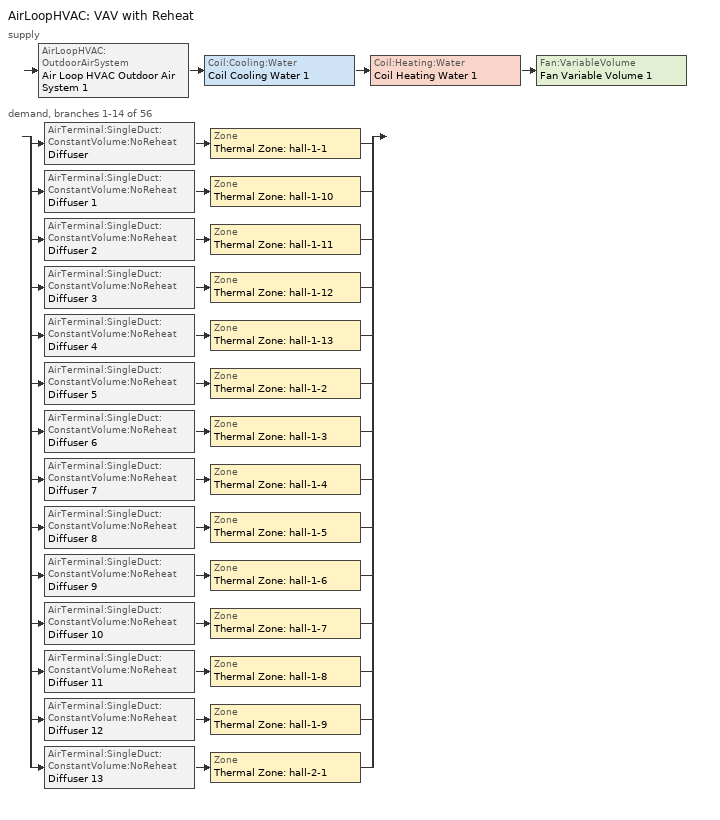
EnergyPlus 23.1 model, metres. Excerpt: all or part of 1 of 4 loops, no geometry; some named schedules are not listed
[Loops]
AirLoopHVAC 'VAV with Reheat'
 supply: AirLoopHVAC:OutdoorAirSystem 'Air Loop HVAC Outdoor Air System 1' > Coil:Cooling:Water 'Coil Cooling Water 1' > Coil:Heating:Water 'Coil Heating Water 1' > Fan:VariableVolume 'Fan Variable Volume 1'
 demand, branches 1-14 of 56: split
  | AirTerminal:SingleDuct:ConstantVolume:NoReheat 'Diffuser' > Zone 'Thermal Zone: hall-1-1'
  | AirTerminal:SingleDuct:ConstantVolume:NoReheat 'Diffuser 1' > Zone 'Thermal Zone: hall-1-10'
  | AirTerminal:SingleDuct:ConstantVolume:NoReheat 'Diffuser 2' > Zone 'Thermal Zone: hall-1-11'
  | AirTerminal:SingleDuct:ConstantVolume:NoReheat 'Diffuser 3' > Zone 'Thermal Zone: hall-1-12'
  | AirTerminal:SingleDuct:ConstantVolume:NoReheat 'Diffuser 4' > Zone 'Thermal Zone: hall-1-13'
  | AirTerminal:SingleDuct:ConstantVolume:NoReheat 'Diffuser 5' > Zone 'Thermal Zone: hall-1-2'
  | AirTerminal:SingleDuct:ConstantVolume:NoReheat 'Diffuser 6' > Zone 'Thermal Zone: hall-1-3'
  | AirTerminal:SingleDuct:ConstantVolume:NoReheat 'Diffuser 7' > Zone 'Thermal Zone: hall-1-4'
  | AirTerminal:SingleDuct:ConstantVolume:NoReheat 'Diffuser 8' > Zone 'Thermal Zone: hall-1-5'
  | AirTerminal:SingleDuct:ConstantVolume:NoReheat 'Diffuser 9' > Zone 'Thermal Zone: hall-1-6'
  | AirTerminal:SingleDuct:ConstantVolume:NoReheat 'Diffuser 10' > Zone 'Thermal Zone: hall-1-7'
  | AirTerminal:SingleDuct:ConstantVolume:NoReheat 'Diffuser 11' > Zone 'Thermal Zone: hall-1-8'
  | AirTerminal:SingleDuct:ConstantVolume:NoReheat 'Diffuser 12' > Zone 'Thermal Zone: hall-1-9'
  | AirTerminal:SingleDuct:ConstantVolume:NoReheat 'Diffuser 13' > Zone 'Thermal Zone: hall-2-1'
[AirLoopHVAC]
VAV with Reheat: Design return air flow fraction of supply air flow=1; Design supply air flow rate=Autosize
[AirTerminal:SingleDuct:ConstantVolume:NoReheat] Availability schedule=Always On Discrete hvac_library; Maximum air flow rate=Autosize
Diffuser; Diffuser 1; Diffuser 2; Diffuser 3; Diffuser 4; Diffuser 5; Diffuser 6; Diffuser 7; Diffuser 8; Diffuser 9; Diffuser 10; Diffuser 11; Diffuser 12; Diffuser 13
[Coil:Cooling:Water]
Coil Cooling Water 1: Availability schedule=Always On Discrete; Design air flow rate=Autosize; Design inlet air humidity ratio=Autosize; Design inlet air temperature=Autosize; Design inlet water temperature=Autosize; Design outlet air humidity ratio=Autosize; Design outlet air temperature=Autosize; Design water flow rate=Autosize; Heat exchanger configuration=CrossFlow; Type of analysis=SimpleAnalysis
[Coil:Heating:Water]
Coil Heating Water 1: Availability schedule=Always On Discrete; Maximum water flow rate=Autosize; Performance input method=UFactorTimesAreaAndDesignWaterFlowRate; Rated capacity=Autosize; Rated inlet air temperature=16.6; Rated inlet water temperature=82.2; Rated outlet air temperature=32.2; Rated outlet water temperature=71.1; Rated ratio for air and water convection=0.5; U factor times area value=Autosize
[Controller:MechanicalVentilation]
Controller Mechanical Ventilation 1: Availability schedule=Always On Discrete; Demand controlled ventilation=No; System outdoor air method=ZoneSum; Zone or zonelist name 1=Thermal Zone: hall-1-1; Design specification outdoor air object name 1=189.1-2009 - Office - WholeBuilding - Lg Office - CZ4-8 Ventilation; Design specification zone air distribution object name 1=Thermal Zone: hall-1-1 Design Spec Zone Air Dist; Zone or zonelist name 2=Thermal Zone: hall-1-10; Design specification outdoor air object name 2=189.1-2009 - Office - WholeBuilding - Lg Office - CZ4-8 Ventilation; Design specification zone air distribution object name 2=Thermal Zone: hall-1-10 Design Spec Zone Air Dist; Zone or zonelist name 3=Thermal Zone: hall-1-11; Design specification outdoor air object name 3=189.1-2009 - Office - WholeBuilding - Lg Office - CZ4-8 Ventilation; Design specification zone air distribution object name 3=Thermal Zone: hall-1-11 Design Spec Zone Air Dist; Zone or zonelist name 4=Thermal Zone: hall-1-12; Design specification outdoor air object name 4=189.1-2009 - Office - WholeBuilding - Lg Office - CZ4-8 Ventilation; Design specification zone air distribution object name 4=Thermal Zone: hall-1-12 Design Spec Zone Air Dist; Zone or zonelist name 5=Thermal Zone: hall-1-13; Design specification outdoor air object name 5=189.1-2009 - Office - WholeBuilding - Lg Office - CZ4-8 Ventilation; Design specification zone air distribution object name 5=Thermal Zone: hall-1-13 Design Spec Zone Air Dist; Zone or zonelist name 6=Thermal Zone: hall-1-2; Design specification outdoor air object name 6=189.1-2009 - Office - WholeBuilding - Lg Office - CZ4-8 Ventilation; Design specification zone air distribution object name 6=Thermal Zone: hall-1-2 Design Spec Zone Air Dist; Zone or zonelist name 7=Thermal Zone: hall-1-3; Design specification outdoor air object name 7=189.1-2009 - Office - WholeBuilding - Lg Office - CZ4-8 Ventilation; Design specification zone air distribution object name 7=Thermal Zone: hall-1-3 Design Spec Zone Air Dist; Zone or zonelist name 8=Thermal Zone: hall-1-4; Design specification outdoor air object name 8=189.1-2009 - Office - WholeBuilding - Lg Office - CZ4-8 Ventilation; Design specification zone air distribution object name 8=Thermal Zone: hall-1-4 Design Spec Zone Air Dist; Zone or zonelist name 9=Thermal Zone: hall-1-5; Design specification outdoor air object name 9=189.1-2009 - Office - WholeBuilding - Lg Office - CZ4-8 Ventilation; Design specification zone air distribution object name 9=Thermal Zone: hall-1-5 Design Spec Zone Air Dist; Zone or zonelist name 10=Thermal Zone: hall-1-6; Design specification outdoor air object name 10=189.1-2009 - Office - WholeBuilding - Lg Office - CZ4-8 Ventilation; Design specification zone air distribution object name 10=Thermal Zone: hall-1-6 Design Spec Zone Air Dist; Zone or zonelist name 11=Thermal Zone: hall-1-7; Design specification outdoor air object name 11=189.1-2009 - Office - WholeBuilding - Lg Office - CZ4-8 Ventilation; Design specification zone air distribution object name 11=Thermal Zone: hall-1-7 Design Spec Zone Air Dist; Zone or zonelist name 12=Thermal Zone: hall-1-8; Design specification outdoor air object name 12=189.1-2009 - Office - WholeBuilding - Lg Office - CZ4-8 Ventilation; Design specification zone air distribution object name 12=Thermal Zone: hall-1-8 Design Spec Zone Air Dist; Zone or zonelist name 13=Thermal Zone: hall-1-9; Design specification outdoor air object name 13=189.1-2009 - Office - WholeBuilding - Lg Office - CZ4-8 Ventilation; Design specification zone air distribution object name 13=Thermal Zone: hall-1-9 Design Spec Zone Air Dist; Zone or zonelist name 14=Thermal Zone: hall-2-1; Design specification outdoor air object name 14=189.1-2009 - Office - WholeBuilding - Lg Office - CZ4-8 Ventilation; Design specification zone air distribution object name 14=Thermal Zone: hall-2-1 Design Spec Zone Air Dist; Zone or zonelist name 15=Thermal Zone: hall-2-2; Design specification outdoor air object name 15=189.1-2009 - Office - WholeBuilding - Lg Office - CZ4-8 Ventilation; Design specification zone air distribution object name 15=Thermal Zone: hall-2-2 Design Spec Zone Air Dist; Zone or zonelist name 16=Thermal Zone: hall-2-3; Design specification outdoor air object name 16=189.1-2009 - Office - WholeBuilding - Lg Office - CZ4-8 Ventilation; Design specification zone air distribution object name 16=Thermal Zone: hall-2-3 Design Spec Zone Air Dist; Zone or zonelist name 17=Thermal Zone: hall-3-1; Design specification outdoor air object name 17=189.1-2009 - Office - WholeBuilding - Lg Office - CZ4-8 Ventilation; Design specification zone air distribution object name 17=Thermal Zone: hall-3-1 Design Spec Zone Air Dist; Zone or zonelist name 18=Thermal Zone: hall-3-2; Design specification outdoor air object name 18=189.1-2009 - Office - WholeBuilding - Lg Office - CZ4-8 Ventilation; Design specification zone air distribution object name 18=Thermal Zone: hall-3-2 Design Spec Zone Air Dist; Zone or zonelist name 19=Thermal Zone: hall-3-3; Design specification outdoor air object name 19=189.1-2009 - Office - WholeBuilding - Lg Office - CZ4-8 Ventilation; Design specification zone air distribution object name 19=Thermal Zone: hall-3-3 Design Spec Zone Air Dist; Zone or zonelist name 20=Thermal Zone: hall-4-1; Design specification outdoor air object name 20=189.1-2009 - Office - WholeBuilding - Lg Office - CZ4-8 Ventilation; Design specification zone air distribution object name 20=Thermal Zone: hall-4-1 Design Spec Zone Air Dist; Zone or zonelist name 21=Thermal Zone: hall-4-2; Design specification outdoor air object name 21=189.1-2009 - Office - WholeBuilding - Lg Office - CZ4-8 Ventilation; Design specification zone air distribution object name 21=Thermal Zone: hall-4-2 Design Spec Zone Air Dist; Zone or zonelist name 22=Thermal Zone: hall-4-3; Design specification outdoor air object name 22=189.1-2009 - Office - WholeBuilding - Lg Office - CZ4-8 Ventilation; Design specification zone air distribution object name 22=Thermal Zone: hall-4-3 Design Spec Zone Air Dist; Zone or zonelist name 23=Thermal Zone: hall-4-4; Design specification outdoor air object name 23=189.1-2009 - Office - WholeBuilding - Lg Office - CZ4-8 Ventilation; Design specification zone air distribution object name 23=Thermal Zone: hall-4-4 Design Spec Zone Air Dist; Zone or zonelist name 24=Thermal Zone: P1-1-commerce 1; Design specification outdoor air object name 24=Retail Retail Ventilation; Design specification zone air distribution object name 24=Thermal Zone: P1-1-commerce 1 Design Spec Zone Air Dist; Zone or zonelist name 25=Thermal Zone: P1-1-dining 1; Design specification outdoor air object name 25=Office Dining Ventilation; Design specification zone air distribution object name 25=Thermal Zone: P1-1-dining 1 Design Spec Zone Air Dist; Zone or zonelist name 26=Thermal Zone: P1-1-office 1; Design specification outdoor air object name 26=189.1-2009 - Office - ClosedOffice - CZ4-8 Ventilation; Design specification zone air distribution object name 26=Thermal Zone: P1-1-office 1 Design Spec Zone Air Dist; Zone or zonelist name 27=Thermal Zone: P1-1-office 2; Design specification outdoor air object name 27=189.1-2009 - Office - ClosedOffice - CZ4-8 Ventilation; Design specification zone air distribution object name 27=Thermal Zone: P1-1-office 2 Design Spec Zone Air Dist; Zone or zonelist name 28=Thermal Zone: P1-10-restroom 1; Design specification outdoor air object name 28=189.1-2009 - Office - Restroom - CZ4-8 Ventilation; Design specification zone air distribution object name 28=Thermal Zone: P1-10-restroom 1 Design Spec Zone Air Dist; Zone or zonelist name 29=Thermal Zone: P1-11-commerce 1; Design specification outdoor air object name 29=Retail Retail Ventilation; Design specification zone air distribution object name 29=Thermal Zone: P1-11-commerce 1 Design Spec Zone Air Dist; Zone or zonelist name 30=Thermal Zone: P1-11-commerce 2; Design specification outdoor air object name 30=Retail Retail Ventilation; Design specification zone air distribution object name 30=Thermal Zone: P1-11-commerce 2 Design Spec Zone Air Dist; Zone or zonelist name 31=Thermal Zone: P1-11-office 1; Design specification outdoor air object name 31=189.1-2009 - Office - ClosedOffice - CZ4-8 Ventilation; Design specification zone air distribution object name 31=Thermal Zone: P1-11-office 1 Design Spec Zone Air Dist; Zone or zonelist name 32=Thermal Zone: P1-11-office 2; Design specification outdoor air object name 32=189.1-2009 - Office - ClosedOffice - CZ4-8 Ventilation; Design specification zone air distribution object name 32=Thermal Zone: P1-11-office 2 Design Spec Zone Air Dist; Zone or zonelist name 33=Thermal Zone: P1-2-breakroom 1; Design specification outdoor air object name 33=189.1-2009 - Office - WholeBuilding - Lg Office - CZ4-8 Ventilation; Design specification zone air distribution object name 33=Thermal Zone: P1-2-breakroom 1 Design Spec Zone Air Dist; Zone or zonelist name 34=Thermal Zone: P1-2-dining 1; Design specification outdoor air object name 34=Office Dining Ventilation; Design specification zone air distribution object name 34=Thermal Zone: P1-2-dining 1 Design Spec Zone Air Dist; Zone or zonelist name 35=Thermal Zone: P1-2-restroom 1; Design specification outdoor air object name 35=189.1-2009 - Office - Restroom - CZ4-8 Ventilation; Design specification zone air distribution object name 35=Thermal Zone: P1-2-restroom 1 Design Spec Zone Air Dist; Zone or zonelist name 36=Thermal Zone: P1-3-commerce 1; Design specification outdoor air object name 36=Retail Retail Ventilation; Design specification zone air distribution object name 36=Thermal Zone: P1-3-commerce 1 Design Spec Zone Air Dist; Zone or zonelist name 37=Thermal Zone: P1-4-commerce 1; Design specification outdoor air object name 37=Retail Retail Ventilation; Design specification zone air distribution object name 37=Thermal Zone: P1-4-commerce 1 Design Spec Zone Air Dist; Zone or zonelist name 38=Thermal Zone: P1-4-dining 1; Design specification outdoor air object name 38=Office Dining Ventilation; Design specification zone air distribution object name 38=Thermal Zone: P1-4-dining 1 Design Spec Zone Air Dist; Zone or zonelist name 39=Thermal Zone: P1-5-commerce 1; Design specification outdoor air object name 39=Retail Retail Ventilation; Design specification zone air distribution object name 39=Thermal Zone: P1-5-commerce 1 Design Spec Zone Air Dist; Zone or zonelist name 40=Thermal Zone: P1-6-commerce 1; Design specification outdoor air object name 40=Retail Retail Ventilation; Design specification zone air distribution object name 40=Thermal Zone: P1-6-commerce 1 Design Spec Zone Air Dist; Zone or zonelist name 41=Thermal Zone: P1-7-dining 1; Design specification outdoor air object name 41=Office Dining Ventilation; Design specification zone air distribution object name 41=Thermal Zone: P1-7-dining 1 Design Spec Zone Air Dist; Zone or zonelist name 42=Thermal Zone: P1-7-office 1; Design specification outdoor air object name 42=189.1-2009 - Office - ClosedOffice - CZ4-8 Ventilation; Design specification zone air distribution object name 42=Thermal Zone: P1-7-office 1 Design Spec Zone Air Dist; Zone or zonelist name 43=Thermal Zone: P1-8-restroom 1; Design specification outdoor air object name 43=189.1-2009 - Office - Restroom - CZ4-8 Ventilation; Design specification zone air distribution object name 43=Thermal Zone: P1-8-restroom 1 Design Spec Zone Air Dist; Zone or zonelist name 44=Thermal Zone: P1-9-commerce 1; Design specification outdoor air object name 44=Retail Retail Ventilation; Design specification zone air distribution object name 44=Thermal Zone: P1-9-commerce 1 Design Spec Zone Air Dist; Zone or zonelist name 45=Thermal Zone: P2-1-commerce 2; Design specification outdoor air object name 45=Retail Retail Ventilation; Design specification zone air distribution object name 45=Thermal Zone: P2-1-commerce 2 Design Spec Zone Air Dist; Zone or zonelist name 46=Thermal Zone: P2-1-commerce 3; Design specification outdoor air object name 46=Retail Retail Ventilation; Design specification zone air distribution object name 46=Thermal Zone: P2-1-commerce 3 Design Spec Zone Air Dist; Zone or zonelist name 47=Thermal Zone: P2-2-restroom 1; Design specification outdoor air object name 47=189.1-2009 - Office - Restroom - CZ4-8 Ventilation; Design specification zone air distribution object name 47=Thermal Zone: P2-2-restroom 1 Design Spec Zone Air Dist; Zone or zonelist name 48=Thermal Zone: P3-1-commerce 1; Design specification outdoor air object name 48=Retail Retail Ventilation; Design specification zone air distribution object name 48=Thermal Zone: P3-1-commerce 1 Design Spec Zone Air Dist; Zone or zonelist name 49=Thermal Zone: P3-1-dining 1; Design specification outdoor air object name 49=Office Dining Ventilation; Design specification zone air distribution object name 49=Thermal Zone: P3-1-dining 1 Design Spec Zone Air Dist; Zone or zonelist name 50=Thermal Zone: P3-2-dining 1; Design specification outdoor air object name 50=Office Dining Ventilation; Design specification zone air distribution object name 50=Thermal Zone: P3-2-dining 1 Design Spec Zone Air Dist; Zone or zonelist name 51=Thermal Zone: P3-2-restroom 1; Design specification outdoor air object name 51=189.1-2009 - Office - Restroom - CZ4-8 Ventilation; Design specification zone air distribution object name 51=Thermal Zone: P3-2-restroom 1 Design Spec Zone Air Dist; Zone or zonelist name 52=Thermal Zone: P4-1-commerce 1; Design specification outdoor air object name 52=Retail Retail Ventilation; Design specification zone air distribution object name 52=Thermal Zone: P4-1-commerce 1 Design Spec Zone Air Dist; Zone or zonelist name 53=Thermal Zone: P4-2-commerce 1; Design specification outdoor air object name 53=Retail Retail Ventilation; Design specification zone air distribution object name 53=Thermal Zone: P4-2-commerce 1 Design Spec Zone Air Dist; Zone or zonelist name 54=Thermal Zone: P4-2-commerce 2; Design specification outdoor air object name 54=Retail Retail Ventilation; Design specification zone air distribution object name 54=Thermal Zone: P4-2-commerce 2 Design Spec Zone Air Dist; Zone or zonelist name 55=Thermal Zone: P4-3-commerce 1; Design specification outdoor air object name 55=Retail Retail Ventilation; Design specification zone air distribution object name 55=Thermal Zone: P4-3-commerce 1 Design Spec Zone Air Dist; Zone or zonelist name 56=Thermal Zone: P4-3-commerce 2; Design specification outdoor air object name 56=Retail Retail Ventilation; Design specification zone air distribution object name 56=Thermal Zone: P4-3-commerce 2 Design Spec Zone Air Dist
[Controller:OutdoorAir]
Controller Outdoor Air 1: Control high indoor humidity based on outdoor humidity ratio=Yes; Economizer control action type=ModulateFlow; Economizer control type=NoEconomizer; Economizer maximum limit dry bulb temperature=28; Economizer maximum limit enthalpy=64000; Economizer minimum limit dry bulb temperature=-100; Heat recovery bypass control type=BypassWhenWithinEconomizerLimits; High humidity control=No; Lockout type=NoLockout; Maximum outdoor air flow rate=Autosize; Mechanical ventilation controller=Controller Mechanical Ventilation 1; Minimum limit type=FixedMinimum; Minimum outdoor air flow rate=0
[Controller:WaterCoil] Actuator variable=Flow; Control variable=Temperature; Controller convergence tolerance=Autosize; Maximum actuated flow=Autosize; Minimum actuated flow=0
Name | Action
Controller Water Coil 1 | Normal
Controller Water Coil 2 | Reverse
[DesignSpecification:OutdoorAir]
189.1-2009 - Office - WholeBuilding - Lg Office - CZ4-8 Ventilation: Outdoor air flow air changes per hour=0; Outdoor air flow per person=0.00943895; Outdoor air flow per zone=0; Outdoor air flow per zone floor area=0; Outdoor air method=Sum
[DesignSpecification:ZoneAirDistribution] Minimum zone ventilation efficiency=0.8; Zone air distribution effectiveness in cooling mode=0.8; Zone air distribution effectiveness in heating mode=0.8; Zone secondary recirculation fraction=0
Thermal Zone: hall-1-1 Design Spec Zone Air Dist; Thermal Zone: hall-1-2 Design Spec Zone Air Dist; Thermal Zone: hall-1-10 Design Spec Zone Air Dist; Thermal Zone: hall-1-11 Design Spec Zone Air Dist; Thermal Zone: hall-1-12 Design Spec Zone Air Dist; Thermal Zone: hall-1-13 Design Spec Zone Air Dist
[Fan:VariableVolume]
Fan Variable Volume 1: Availability schedule=Always On Discrete; End use subcategory=General; Fan power coefficient 1=0.0407599; Fan power coefficient 2=0.088045; Fan power coefficient 3=-0.0729261; Fan power coefficient 4=0.94374; Fan power coefficient 5=0; Fan power minimum air flow rate=0; Fan power minimum flow fraction=0; Fan power minimum flow rate input method=FixedFlowRate; Fan total efficiency=0.6045; Maximum flow rate=Autosize; Motor efficiency=0.93; Motor in airstream fraction=1; Pressure rise=500
[SetpointManager:MixedAir] Control variable=Temperature
Node 64 OS Default SPM; Node 65 OS Default SPM; Node 66 OS Default SPM
[SetpointManager:Scheduled]
Setpoint Manager Scheduled 1: Control variable=Temperature; Schedule=Deck_Temperature 1
[Sizing:System]
VAV with Reheat: 100 outdoor air in cooling=Yes; 100 outdoor air in heating=Yes; Central cooling capacity control method=OnOff; Central cooling design supply air humidity ratio=0.0085; Central cooling design supply air temperature=12.8; Central heating design supply air humidity ratio=0.008; Central heating design supply air temperature=12.8; Central heating maximum system air flow ratio=0.3; Cooling design capacity=Autosize; Cooling design capacity method=CoolingDesignCapacity; Cooling design capacity per floor area=234.7; Cooling fraction of autosized cooling supply air flow rate=1; Cooling supply air flow rate=0; Cooling supply air flow rate method=DesignDay; Cooling supply air flow rate per floor area=0.00996765; Cooling supply air flow rate per unit cooling capacity=3.94755e-05; Design outdoor air flow rate=Autosize; Fraction of autosized cooling design capacity=1; Fraction of autosized heating design capacity=1; Heating design capacity=Autosize; Heating design capacity method=HeatingDesignCapacity; Heating design capacity per floor area=157; Heating fraction of autosized cooling supply air flow rate=1; Heating fraction of autosized heating supply air flow rate=1; Heating supply air flow rate=0; Heating supply air flow rate method=DesignDay; Heating supply air flow rate per floor area=0.00996765; Heating supply air flow rate per unit heating capacity=3.15882e-05; Occupant diversity=Autosize; Precool design humidity ratio=0.008; Precool design temperature=12.8; Preheat design humidity ratio=0.008; Preheat design temperature=7; System outdoor air method=ZoneSum; Type of load to size on=Sensible; Type of zone sum to use=NonCoincident; Zone maximum outdoor air fraction=1
[Sizing:Zone] Account for dedicated outdoor air system=No; Cooling design air flow method=DesignDay; Cooling design air flow rate=0; Cooling minimum air flow=0; Cooling minimum air flow fraction=0; Cooling minimum air flow per zone floor area=0.000762; Heating design air flow method=DesignDay; Heating design air flow rate=0; Heating maximum air flow=0.141576; Heating maximum air flow fraction=0.3; Heating maximum air flow per zone floor area=0.002032; Zone cooling design supply air humidity ratio=0.0085; Zone cooling design supply air humidity ratio difference=0.005; Zone cooling design supply air temperature=14; Zone cooling design supply air temperature difference=11.11; Zone cooling design supply air temperature input method=SupplyAirTemperature; Zone heating design supply air humidity ratio=0.008; Zone heating design supply air temperature=40; Zone heating design supply air temperature difference=11.11; Zone heating design supply air temperature input method=SupplyAirTemperature; Zone humidification design supply air humidity ratio difference=0.005; Zone latent cooling design supply air humidity ratio input method=HumidityRatioDifference; Zone latent heating design supply air humidity ratio input method=HumidityRatioDifference; Zone load sizing method=Sensible Load Only No Latent Load
Name | Design specification outdoor air object | Design specification zone air distribution object
Thermal Zone: hall-1-1 | Thermal Zone: hall-1-1 DSOA Space List | Thermal Zone: hall-1-1 Design Spec Zone Air Dist
Thermal Zone: hall-1-10 | Thermal Zone: hall-1-10 DSOA Space List | Thermal Zone: hall-1-10 Design Spec Zone Air Dist
Thermal Zone: hall-1-11 | Thermal Zone: hall-1-11 DSOA Space List | Thermal Zone: hall-1-11 Design Spec Zone Air Dist
Thermal Zone: hall-1-12 | Thermal Zone: hall-1-12 DSOA Space List | Thermal Zone: hall-1-12 Design Spec Zone Air Dist
Thermal Zone: hall-1-13 | Thermal Zone: hall-1-13 DSOA Space List | Thermal Zone: hall-1-13 Design Spec Zone Air Dist
Thermal Zone: hall-1-2 | Thermal Zone: hall-1-2 DSOA Space List | Thermal Zone: hall-1-2 Design Spec Zone Air Dist
Thermal Zone: hall-1-3 | Thermal Zone: hall-1-3 DSOA Space List | Thermal Zone: hall-1-3 Design Spec Zone Air Dist
Thermal Zone: hall-1-4 | Thermal Zone: hall-1-4 DSOA Space List | Thermal Zone: hall-1-4 Design Spec Zone Air Dist
Thermal Zone: hall-1-5 | Thermal Zone: hall-1-5 DSOA Space List | Thermal Zone: hall-1-5 Design Spec Zone Air Dist
Thermal Zone: hall-1-6 | Thermal Zone: hall-1-6 DSOA Space List | Thermal Zone: hall-1-6 Design Spec Zone Air Dist
Thermal Zone: hall-1-7 | Thermal Zone: hall-1-7 DSOA Space List | Thermal Zone: hall-1-7 Design Spec Zone Air Dist
Thermal Zone: hall-1-8 | Thermal Zone: hall-1-8 DSOA Space List | Thermal Zone: hall-1-8 Design Spec Zone Air Dist
Thermal Zone: hall-1-9 | Thermal Zone: hall-1-9 DSOA Space List | Thermal Zone: hall-1-9 Design Spec Zone Air Dist
Thermal Zone: hall-2-1 | Thermal Zone: hall-2-1 DSOA Space List | Thermal Zone: hall-2-1 Design Spec Zone Air Dist
[ZoneControl:Thermostat] Temperature difference between cutout and setpoint=0
Name | Zone or zonelist | Control 1 | Control type schedule
Thermal Zone: hall-1-1 Thermostat | Thermal Zone: hall-1-1 | Thermostat Setpoint Dual Setpoint 1 | Thermal Zone: hall-1-1 Thermostat Schedule
Thermal Zone: hall-1-2 Thermostat | Thermal Zone: hall-1-2 | Thermostat Setpoint Dual Setpoint 55 | Thermal Zone: hall-1-2 Thermostat Schedule
Thermal Zone: hall-1-3 Thermostat | Thermal Zone: hall-1-3 | Thermostat Setpoint Dual Setpoint 27 | Thermal Zone: hall-1-3 Thermostat Schedule
Thermal Zone: hall-1-4 Thermostat | Thermal Zone: hall-1-4 | Thermostat Setpoint Dual Setpoint 24 | Thermal Zone: hall-1-4 Thermostat Schedule
Thermal Zone: hall-1-5 Thermostat | Thermal Zone: hall-1-5 | Thermostat Setpoint Dual Setpoint 17 | Thermal Zone: hall-1-5 Thermostat Schedule
Thermal Zone: hall-1-6 Thermostat | Thermal Zone: hall-1-6 | Thermostat Setpoint Dual Setpoint 33 | Thermal Zone: hall-1-6 Thermostat Schedule
Thermal Zone: hall-1-7 Thermostat | Thermal Zone: hall-1-7 | Thermostat Setpoint Dual Setpoint 3 | Thermal Zone: hall-1-7 Thermostat Schedule
Thermal Zone: hall-1-8 Thermostat | Thermal Zone: hall-1-8 | Thermostat Setpoint Dual Setpoint 2 | Thermal Zone: hall-1-8 Thermostat Schedule
Thermal Zone: hall-1-9 Thermostat | Thermal Zone: hall-1-9 | Thermostat Setpoint Dual Setpoint 49 | Thermal Zone: hall-1-9 Thermostat Schedule
Thermal Zone: hall-1-10 Thermostat | Thermal Zone: hall-1-10 | Thermostat Setpoint Dual Setpoint 28 | Thermal Zone: hall-1-10 Thermostat Schedule
Thermal Zone: hall-1-11 Thermostat | Thermal Zone: hall-1-11 | Thermostat Setpoint Dual Setpoint 31 | Thermal Zone: hall-1-11 Thermostat Schedule
Thermal Zone: hall-1-12 Thermostat | Thermal Zone: hall-1-12 | Thermostat Setpoint Dual Setpoint 54 | Thermal Zone: hall-1-12 Thermostat Schedule
Thermal Zone: hall-1-13 Thermostat | Thermal Zone: hall-1-13 | Thermostat Setpoint Dual Setpoint 52 | Thermal Zone: hall-1-13 Thermostat Schedule
Thermal Zone: hall-2-1 Thermostat | Thermal Zone: hall-2-1 | Thermostat Setpoint Dual Setpoint 8 | Thermal Zone: hall-2-1 Thermostat Schedule
[Zone equipment]
Thermal Zone: hall-1-1: Diffuser
Thermal Zone: hall-1-2: Diffuser 5
Thermal Zone: hall-1-3: Diffuser 6
Thermal Zone: hall-1-4: Diffuser 7
Thermal Zone: hall-1-5: Diffuser 8
Thermal Zone: hall-1-6: Diffuser 9
Thermal Zone: hall-1-7: Diffuser 10
Thermal Zone: hall-1-8: Diffuser 11
Thermal Zone: hall-1-9: Diffuser 12
Thermal Zone: hall-1-10: Diffuser 1
Thermal Zone: hall-1-11: Diffuser 2
Thermal Zone: hall-1-12: Diffuser 3
Thermal Zone: hall-1-13: Diffuser 4
Thermal Zone: hall-2-1: Diffuser 13
